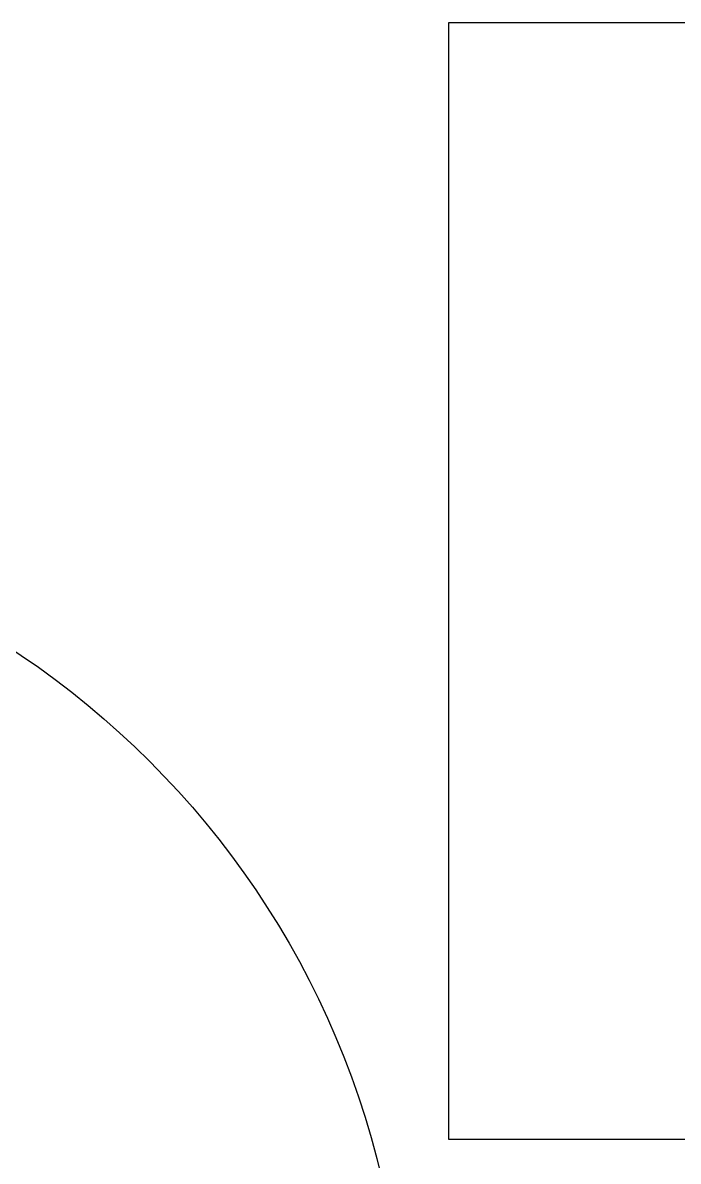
# Model space of a CAD drawing. Header units: millimetres. Extents: x -92759 to 184353, y -15225 to 86714.
# Drawn here: x 70458 to 70986, y 77423 to 78341 of the extents above; entities that cross this region are included whole.
import ezdxf

# ---------------------------------------------------------------- set-up
doc = ezdxf.new("R2010")
doc.units = ezdxf.units.MM
for name, color, linetype in [('0-1', 9, 'Continuous'), ('A-_DETA----_E-2', 9, 'Continuous'), ('E-FAN----E', 1, 'Continuous'), ('E-legend', 1, 'Continuous'), ('M-_SANIFIXR_E', 9, 'Continuous')]:
    doc.layers.add(name, color=color, linetype=linetype)

# ---------------------------------------------------------------- blocks, each defined once
blk = doc.blocks.new('1599_FURN_RHH_BLK8 _NEW__2ND STY_dwg-10261561-BLK8_RHH_2ND STOREY PLAN')
at = {"layer": 'A-_DETA----_E-2'}
for p, q in [((-19499.78, -1000.1), (-19499.78, -1900.1)), ((-17499.78, -1000.1), (-19499.78, -1000.1)), ((-19499.78, -1900.1), (-17499.78, -1900.1))]:
    blk.add_line(p, q, dxfattribs=at)
blk = doc.blocks.new('A$C3019c3af')
at = {"layer": 'A-_DETA----_E-2'}
for p, q in [((-11900, 45600), (-11900, 44700)), ((-9900, 45600), (-11900, 45600)), ((-11900, 44700), (-9900, 44700))]:
    blk.add_line(p, q, dxfattribs=at)
at = {"layer": 'M-_SANIFIXR_E'}
blk.add_blockref('1599_FURN_RHH_BLK8 _NEW__2ND STY_dwg-10261561-BLK8_RHH_2ND STOREY PLAN', (7599.78, 46600.1), dxfattribs=at)
blk = doc.blocks.new('DC FAN')
at = {"layer": 'E-FAN----E', "color": 1}
blk.add_circle((-15.21, 10.51), 700, dxfattribs=at)
blk = doc.blocks.new('EL_B8_L2_R4')
at = {"layer": 'E-FAN----E', "color": 1, "linetype": 'Continuous'}
blk.add_blockref('DC FAN', (-20220.55, -2101.05), dxfattribs=at)

msp = doc.modelspace()

# ---------------------------------------------------------------- block references
at = {"layer": '0-1'}
msp.add_blockref('A$C3019c3af', (82701.06, 32741.24), dxfattribs=at)
at = {"layer": 'E-legend', "color": 7}
msp.add_blockref('EL_B8_L2_R4', (90301.06, 79341.24), dxfattribs=at)

doc.saveas('drawing.dxf')
